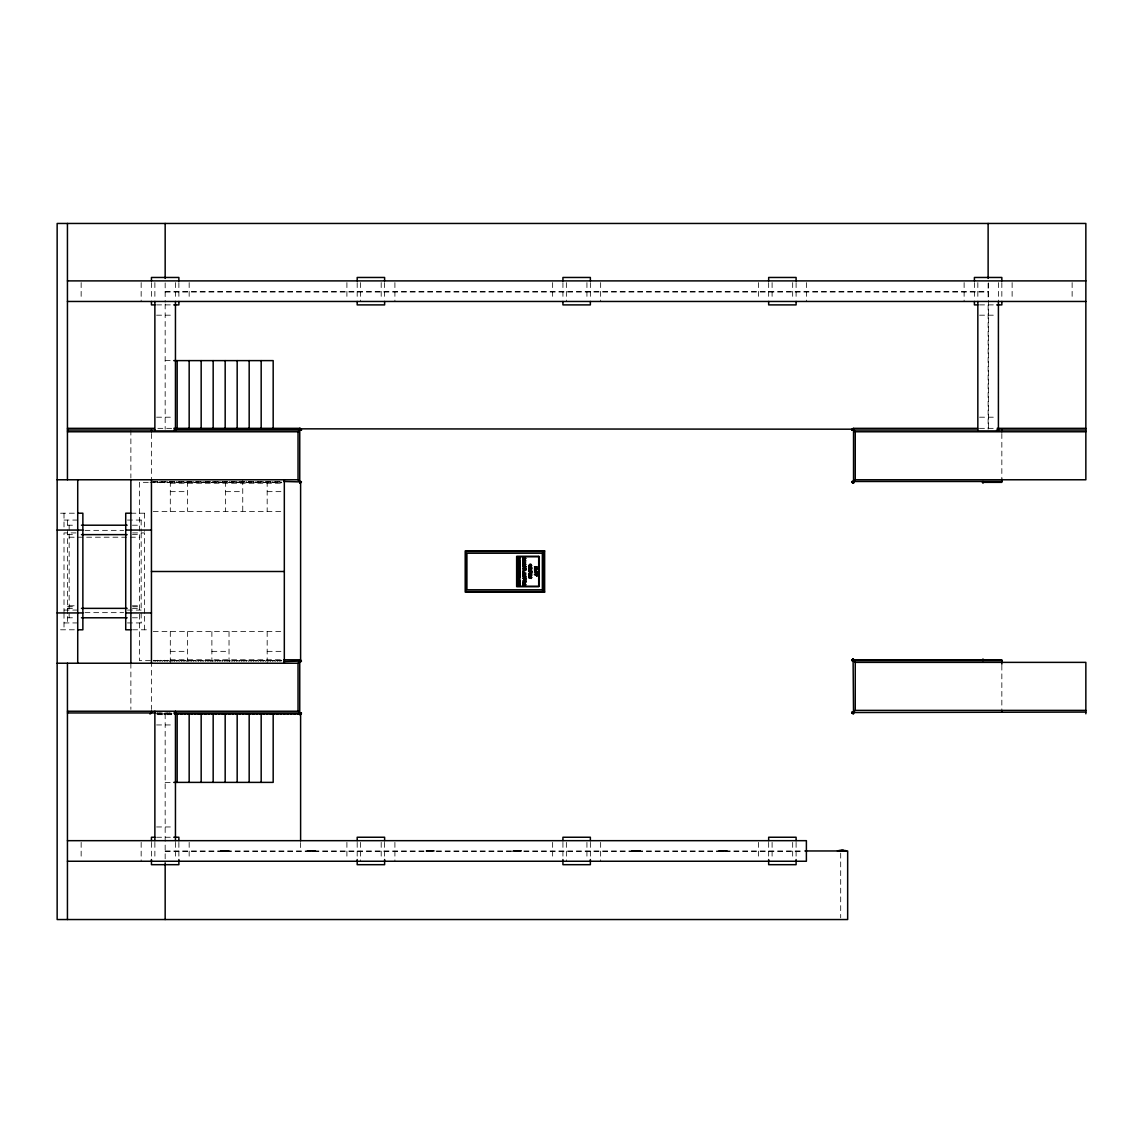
<?xml version="1.0" encoding="UTF-8"?>
<svg xmlns="http://www.w3.org/2000/svg" width="1143" height="1143" viewBox="0 0 1143 1143"><rect width="100%" height="100%" fill="white"/><g stroke="black" fill="none" stroke-linecap="round" stroke-linejoin="round"><path stroke-width="0.75" stroke-dasharray="5 3.75" d="M220.428 850.964L221.471 850.535L220.199 850.964M221.028 850.964L221.771 850.535M221.328 850.964L222.371 850.535M222.213 850.964L224.442 850.964M222.814 850.964L226.243 850.535L225.214 850.964M224.157 850.535L223.471 851.392M223.914 850.964L222.871 850.535L226.543 850.535L224.371 850.535L225.114 850.964M225.271 850.535L226.314 850.964L224.314 850.964L226.828 850.964M224.614 850.964L225.657 850.535M307.067 850.964L308.11 850.535M307.967 850.964L309.01 850.535L307.138 850.964M308.567 850.964L309.31 850.535M308.867 850.964L309.896 850.535M310.496 850.535L309.453 850.964L313.196 850.535L312.153 850.964M310.053 850.964L310.796 850.535M310.353 850.964L311.396 850.535L310.224 851.392M311.696 850.535L310.41 850.535M312.296 850.535L311.253 850.964L313.768 850.964L312.811 850.535M312.596 850.535L311.01 850.535M426.168 850.964L434.969 850.964M427.068 850.964L427.811 850.535M428.396 850.535L427.368 850.964L430.197 850.535M427.953 850.964L430.782 850.964L428.039 850.964M428.854 850.964L429.897 850.535M429.754 850.964L431.968 850.964M432.568 850.964L430.111 850.535M512.807 850.964L520.636 850.535M514.15 850.535L513.707 850.964M514.007 850.964L515.05 850.535L513.779 850.964M514.607 850.964L516.593 850.964M515.193 850.964L515.936 850.535M515.493 850.964L518.336 850.535M516.393 850.964L518.622 850.964M516.993 850.964L518.036 850.535L516.15 850.535M631.908 850.964L640.709 850.964M632.208 850.964L633.251 850.535L631.979 850.964M632.808 850.964L633.551 850.535M634.136 850.535L633.108 850.964L636.537 850.535L637.323 851.392M633.693 850.964L635.094 850.964M633.994 850.964L635.037 850.535L633.779 850.964M634.594 850.964L635.337 850.535M634.951 851.392L635.937 850.535M636.537 850.535L634.651 850.535M636.837 850.535L634.951 850.535L635.994 850.964M636.394 850.964L638.608 850.964M637.28 850.964L638.023 850.535L634.379 850.964M718.547 850.964L727.348 850.964M719.147 850.964L720.19 850.535L718.261 851.392M719.747 850.964L720.79 850.535L719.519 850.964M720.347 850.964L721.09 850.535L720.119 850.964M720.647 850.964L721.676 850.535L720.419 850.964M721.233 850.964L721.976 850.535M721.533 850.964L722.576 850.535M724.948 850.964L721.59 850.535M723.033 850.964L725.033 850.964M723.633 850.964L724.376 850.535M220.799 850.964L222.071 850.535M221.399 850.964L223.256 850.535M222.599 850.964L224.814 850.964M223.185 850.964L224.457 850.535M223.785 850.964L225.057 850.535M308.339 850.964L309.61 850.535M308.939 850.964L310.196 850.535M311.996 850.535L309.524 850.535L310.553 850.964M425.939 850.964L427.211 850.535M426.839 850.964L428.111 850.535M431.097 850.535L428.911 850.535M513.85 850.535L512.521 851.392M514.379 850.964L515.636 850.535M514.979 850.964L516.236 850.535M515.579 850.964L517.436 850.535M518.636 850.535L516.45 850.535M631.679 850.964L632.65 850.535M632.579 850.964L633.851 850.535M634.965 850.964L637.408 850.964M635.865 850.964L637.794 850.964M721.019 850.964L723.233 850.964M721.962 850.964L721.004 850.535L722.876 850.535M722.205 850.964L724.076 850.535M165.163 291.608L988.552 291.608M165.163 292.036L988.124 292.036M156.591 304.895L173.736 304.895M979.551 304.895L996.696 304.895M156.591 315.182L173.736 315.182M979.551 315.182L996.696 315.182M165.163 360.616L173.736 360.616M156.591 417.195L173.736 417.195M979.551 417.195L996.696 417.195M157.877 428.339L172.064 428.339M979.451 428.339L995.41 428.339M152.305 481.489L282.092 481.489M148.304 482.346L139.446 482.346L139.446 611.505M150.076 482.346L281.749 482.346M170.307 482.775L172.022 482.346M187.452 482.775L189.167 482.346M281.749 482.775L280.035 482.346M170.307 483.203L282.021 483.203M170.307 491.647L187.452 491.647M225.6 491.647L242.745 491.647M267.176 491.647L280.892 491.647M153.219 511.45L280.892 511.45M60.579 513.207L77.724 513.207M130.873 513.207L148.018 513.207M64.008 520.065L81.153 520.065M127.445 520.065L144.589 520.065M67.437 525.209L76.181 525.209M132.417 525.209L141.16 525.209M84.968 530.352L123.63 530.352M76.01 532.924L64.008 532.924L64.008 612.934M132.588 532.924L144.589 532.924L144.589 614.905M67.437 534.638L76.181 534.638M132.417 534.638L141.16 534.638M69.151 537.21L139.446 537.21M69.151 605.79L76.181 605.79M132.417 605.79L139.446 605.79M67.437 606.762L76.01 606.762M132.588 606.762L141.16 606.762M67.437 608.362L76.181 608.362M132.417 608.362L141.16 608.362M64.008 610.076L81.153 610.076M127.445 610.076L144.589 610.076M84.968 612.648L123.63 612.648M67.437 617.791L76.181 617.791M132.417 617.791L141.16 617.791M64.008 622.935L81.153 622.935M127.445 622.935L144.589 622.935M60.579 629.793L76.01 629.793M132.588 629.793L148.018 629.793M153.219 631.55L280.892 631.55M170.307 651.353L187.452 651.353M211.884 651.353L229.029 651.353M267.176 651.353L284.321 651.353M170.307 659.797L282.021 659.797M170.307 660.225L172.022 660.654M187.452 660.225L189.167 660.654M281.749 660.225L280.035 660.654M281.749 660.654L139.446 660.654L139.446 612.505M156.748 712.946L172.879 712.946M156.277 713.803L177.165 713.803M165.163 714.232L163.449 713.803M157.877 714.661L172.064 714.661M156.591 724.948L173.736 724.948M165.163 782.384L173.736 782.384M156.591 826.96L173.736 826.96M156.591 837.247L173.736 837.247M221.171 850.535L228.257 850.535M165.163 850.964L803.115 850.964M165.163 851.392L803.258 851.392M725.776 850.535L727.048 850.964L726.376 850.535M724.891 850.535L726.148 850.964M724.291 850.535L725.548 850.964L724.591 850.535M722.49 850.535L724.676 850.535L722.79 850.535M721.89 850.535L723.162 850.964M639.137 850.535L640.409 850.964L639.737 850.535M639.809 850.964L638.537 850.535L639.28 850.964M639.208 850.964L637.937 850.535L638.98 850.964M636.751 850.535L638.008 850.964M635.551 850.535L636.822 850.964L636.151 850.535M521.608 850.964L520.336 850.535L521.379 850.964M519.736 850.535L521.008 850.964M519.151 850.535L520.408 850.964L519.436 850.535M519.208 850.964L517.95 850.535L518.993 850.964M516.75 850.535L518.022 850.964L517.05 850.535M515.85 850.535L517.122 850.964M516.522 850.964L515.264 850.535L515.964 851.392M434.069 850.964L432.797 850.535L433.84 850.964M433.468 850.964L432.197 850.535L433.24 850.964M432.868 850.964L431.911 850.535L432.64 850.964M315.868 850.964L307.81 850.535L306.781 851.392M313.111 850.535L314.368 850.964M229.229 850.964L227.957 850.535L229 850.964M227.357 850.535L228.629 850.964M227.428 850.964L226.171 850.535L227.2 850.964M726.076 850.535L726.819 850.964M725.176 850.535L725.919 850.964M723.09 850.535L724.133 850.964M639.437 850.535L640.18 850.964M638.837 850.535L639.88 850.964M637.351 850.535L638.38 850.964M520.036 850.535L520.779 850.964M518.851 850.535L519.293 850.964M517.65 850.535L518.393 850.964M433.697 850.535L434.14 850.964M431.311 850.535L432.354 850.964M431.011 850.535L431.583 851.392M431.454 850.964L429.211 851.392M428.611 850.535L429.354 850.964M314.596 850.535L315.639 850.964L313.696 850.535L314.739 850.964M313.411 850.535L314.139 850.964M312.21 850.535L312.653 850.964M312.353 850.964L311.31 850.535L312.596 851.392M227.657 850.535L228.4 850.964M227.057 850.535L227.5 850.964M225.871 850.535L226.614 850.964M223.471 850.535L224.214 850.964M1072.134 282.607L1072.134 299.752M1012.126 282.607L1012.126 299.752M1001.84 282.607L1001.84 299.752M1001.84 433.54L1001.84 478.031M1001.84 665.112L1001.84 709.46M998.41 282.607L998.41 301.466M988.552 282.864L988.552 429.196M988.124 283.25L988.124 297.952M988.124 305.038L988.124 429.196M977.836 282.607L977.836 298.037M974.408 282.607L974.408 299.752M964.12 282.607L964.12 301.466M840.691 853.135L840.691 917.8M806.386 282.607L806.386 301.466M796.1 282.607L796.1 299.752M796.1 842.391L796.1 859.536M792.67 282.607L792.67 299.752M792.67 842.391L792.67 859.536M772.096 282.607L772.096 299.752M772.096 842.391L772.096 859.536M768.668 282.607L768.668 299.752M768.668 842.391L768.668 859.536M758.38 282.607L758.38 299.752M758.38 842.391L758.38 859.536M600.646 282.607L600.646 301.466M600.646 842.391L600.646 861.25M590.36 282.607L590.36 299.752M590.36 842.391L590.36 859.536M586.931 282.607L586.931 299.752M586.931 842.391L586.931 859.536M566.356 282.607L566.356 301.466M566.356 842.391L566.356 861.25M562.928 282.607L562.928 299.752M562.928 842.391L562.928 859.536M552.64 282.607L552.64 299.752M552.64 842.391L552.64 859.536M394.906 282.607L394.906 301.466M394.906 842.391L394.906 861.25M384.619 282.607L384.619 299.752M384.619 842.391L384.619 859.536M381.19 282.607L381.19 299.752M381.19 842.391L381.19 859.536M360.616 282.607L360.616 301.466M360.616 842.391L360.616 861.25M357.188 282.607L357.188 299.752M357.188 842.391L357.188 859.536M346.901 282.607L346.901 299.752M346.901 842.391L346.901 859.536M300.609 842.577L300.609 851.392M280.892 481.489L280.892 482.775M280.892 660.225L280.892 661.511M279.178 481.489L279.178 482.346M279.178 660.654L279.178 661.511M278.32 482.346L276.606 482.346M278.32 660.654L276.606 660.654M277.463 481.489L277.463 482.775M277.463 660.225L277.463 661.511M275.749 481.489L275.749 482.346M275.749 660.654L275.749 661.511M274.892 482.346L273.177 482.346M274.892 660.654L273.177 660.654M274.034 481.489L274.034 482.775M274.034 660.225L274.034 661.511M272.32 481.489L272.32 482.346M272.32 660.654L272.32 661.511M271.462 482.346L269.748 482.346M271.462 660.654L269.748 660.654M270.605 481.489L270.605 482.775M270.605 660.225L270.605 661.511M268.891 481.489L268.891 482.346M268.891 660.654L268.891 661.511M268.034 482.346L266.319 482.346M268.034 660.654L266.319 660.654M267.176 481.474L267.176 511.45M267.176 631.55L267.176 663.226M265.462 481.489L265.462 482.346M265.462 660.654L265.462 661.511M264.604 482.346L262.89 482.346M264.604 660.654L262.89 660.654M263.747 481.489L263.747 482.775M263.747 660.225L263.747 661.511M262.033 481.489L262.033 482.346M262.033 660.654L262.033 661.511M261.175 482.346L259.461 482.346M261.175 660.654L259.461 660.654M260.318 481.489L260.318 482.775M260.318 660.225L260.318 661.511M258.604 481.489L258.604 482.346M258.604 660.654L258.604 661.511M257.747 482.346L256.032 482.346M257.747 660.654L256.032 660.654M256.889 481.489L256.889 482.775M256.889 660.225L256.889 661.511M255.175 481.489L255.175 482.346M255.175 660.654L255.175 661.511M254.317 482.346L252.603 482.346M254.317 660.654L252.603 660.654M253.46 481.489L253.46 482.775M253.46 660.225L253.46 661.511M251.746 481.489L251.746 482.346M251.746 660.654L251.746 661.511M250.888 482.346L249.174 482.346M250.888 660.654L249.174 660.654M250.031 481.489L250.031 482.775M250.031 660.225L250.031 661.511M248.317 481.489L248.317 482.346M248.317 660.654L248.317 661.511M247.459 482.346L245.745 482.346M247.459 660.654L245.745 660.654M246.602 481.489L246.602 482.775M246.602 660.225L246.602 661.511M244.888 481.489L244.888 482.346M244.888 660.654L244.888 661.511M244.031 482.346L242.316 482.346M244.031 660.654L242.316 660.654M243.173 481.489L243.173 482.775M243.173 660.225L243.173 661.511M242.745 479.774L242.745 511.45M241.459 481.489L241.459 482.346M241.459 660.654L241.459 661.511M240.602 482.346L238.887 482.346M240.602 660.654L238.887 660.654M239.744 481.489L239.744 482.775M239.744 660.225L239.744 661.511M238.03 481.489L238.03 482.346M238.03 660.654L238.03 661.511M237.172 482.346L235.458 482.346M237.172 660.654L235.458 660.654M236.315 481.489L236.315 482.775M236.315 660.225L236.315 661.511M234.601 481.489L234.601 482.346M234.601 660.654L234.601 661.511M233.743 482.346L232.029 482.346M233.743 660.654L232.029 660.654M232.886 481.489L232.886 482.775M232.886 660.225L232.886 661.511M231.172 481.489L231.172 482.346M231.172 660.654L231.172 661.511M230.314 482.346L228.6 482.346M230.314 660.654L228.6 660.654M229.457 481.489L229.457 482.775M229.457 660.225L229.457 661.511M229.029 631.55L229.029 661.526M227.743 481.489L227.743 482.346M227.743 660.654L227.743 661.511M226.886 482.346L225.171 482.346M226.886 660.654L225.171 660.654M226.028 481.489L226.028 482.775M226.028 660.225L226.028 661.511M225.6 481.474L225.6 511.45M224.314 481.489L224.314 482.346M224.314 660.654L224.314 661.511M223.457 482.346L221.742 482.346M223.457 660.654L221.742 660.654M222.599 481.489L222.599 482.775M222.599 660.225L222.599 661.511M220.885 481.489L220.885 482.346M220.885 660.654L220.885 661.511M220.028 482.346L218.313 482.346M220.028 660.654L218.313 660.654M219.17 481.489L219.17 482.775M219.17 660.225L219.17 661.511M217.456 481.489L217.456 482.346M217.456 660.654L217.456 661.511M216.598 482.346L214.884 482.346M216.598 660.654L214.884 660.654M215.741 481.489L215.741 482.775M215.741 660.225L215.741 661.511M214.027 481.489L214.027 482.346M214.027 660.654L214.027 661.511M213.169 482.346L211.455 482.346M213.169 660.654L211.455 660.654M212.312 481.489L212.312 482.775M212.312 660.225L212.312 661.511M211.884 631.55L211.884 661.526M210.598 481.489L210.598 482.346M210.598 660.654L210.598 661.511M209.74 482.346L208.026 482.346M209.74 660.654L208.026 660.654M208.883 481.489L208.883 482.775M208.883 660.225L208.883 661.511M207.169 481.489L207.169 482.346M207.169 660.654L207.169 661.511M206.311 482.346L204.597 482.346M206.311 660.654L204.597 660.654M205.454 481.489L205.454 482.775M205.454 660.225L205.454 661.511M203.74 481.489L203.74 482.346M203.74 660.654L203.74 661.511M202.882 482.346L201.168 482.346M202.882 660.654L201.168 660.654M202.025 481.489L202.025 482.775M202.025 660.225L202.025 661.511M200.311 481.489L200.311 482.346M200.311 660.654L200.311 661.511M199.453 482.346L197.739 482.346M199.453 660.654L197.739 660.654M198.596 481.489L198.596 482.775M198.596 660.225L198.596 661.511M196.882 481.489L196.882 482.346M196.882 660.654L196.882 661.511M196.024 482.346L194.31 482.346M196.024 660.654L194.31 660.654M195.167 481.489L195.167 482.775M195.167 660.225L195.167 661.511M193.453 481.489L193.453 482.346M193.453 660.654L193.453 661.511M192.596 482.346L190.881 482.346M192.596 660.654L190.881 660.654M191.738 481.489L191.738 482.775M191.738 660.225L191.738 661.511M190.024 481.489L190.024 482.346M190.024 660.654L190.024 661.511M189.167 282.607L189.167 299.752M189.167 842.391L189.167 859.536M188.309 481.489L188.309 482.775M188.309 660.225L188.309 661.511M187.452 481.474L187.452 511.45M187.452 631.55L187.452 661.526M186.595 481.489L186.595 482.346M186.595 660.654L186.595 661.511M185.737 482.346L184.023 482.346M185.737 660.654L184.023 660.654M184.88 481.489L184.88 482.775M184.88 660.225L184.88 661.511M183.166 481.489L183.166 482.346M183.166 660.654L183.166 661.511M182.308 482.346L180.594 482.346M182.308 660.654L180.594 660.654M181.451 481.489L181.451 482.775M181.451 660.225L181.451 661.511M179.737 481.489L179.737 482.346M179.737 660.654L179.737 661.511M178.88 282.607L178.88 299.752M178.88 482.346L177.165 482.346M178.88 660.654L177.165 660.654M178.88 842.391L178.88 859.536M178.022 481.489L178.022 482.775M178.022 660.225L178.022 661.511M176.308 481.489L176.308 482.346M176.308 660.654L176.308 661.511M175.451 282.607L175.451 298.037M175.451 482.346L173.736 482.346M175.451 660.654L173.736 660.654M175.451 842.391L175.451 859.536M174.593 481.489L174.593 482.775M174.593 660.225L174.593 661.511M172.879 481.489L172.879 482.346M172.879 660.654L172.879 661.511M172.022 713.803L170.307 713.803M171.164 481.489L171.164 482.775M171.164 660.225L171.164 661.511M171.164 712.946L171.164 714.232M170.307 481.474L170.307 511.45M170.307 631.55L170.307 663.226M169.45 481.489L169.45 482.346M169.45 660.654L169.45 661.511M169.45 712.946L169.45 713.803M168.593 482.346L166.878 482.346M168.593 660.654L166.878 660.654M168.593 713.803L166.878 713.803M167.735 481.489L167.735 482.775M167.735 660.225L167.735 661.511M167.735 712.946L167.735 714.232M166.021 481.489L166.021 482.346M166.021 660.654L166.021 661.511M166.021 712.946L166.021 713.803M165.163 282.864L165.163 302.195M165.163 303.952L165.163 429.196M165.163 482.346L163.449 482.346M165.163 660.654L163.449 660.654M165.163 713.803L165.163 859.236M164.306 481.489L164.306 482.775M164.306 660.225L164.306 661.511M164.306 712.946L164.306 714.232M162.592 481.489L162.592 482.346M162.592 660.654L162.592 661.511M162.592 712.946L162.592 713.803M161.734 482.346L160.02 482.346M161.734 660.654L160.02 660.654M161.734 713.803L160.02 713.803M160.877 481.489L160.877 482.775M160.877 660.225L160.877 661.511M160.877 712.946L160.877 714.232M159.163 481.489L159.163 482.346M159.163 660.654L159.163 661.511M159.163 712.946L159.163 713.803M158.305 482.346L156.591 482.346M158.305 660.654L156.591 660.654M158.305 713.803L157.448 714.232L157.448 712.946M157.448 481.489L157.448 482.775M157.448 660.225L157.448 661.511M155.734 481.489L155.734 482.346M155.734 660.654L155.734 661.511M154.876 282.607L154.876 298.037M154.876 482.346L153.162 482.346M154.876 660.654L153.162 660.654M154.876 842.391L154.876 859.536M154.019 481.489L154.019 482.775M154.019 660.225L154.019 661.511M151.447 282.607L151.447 299.752M151.447 433.54L151.447 479.774M151.447 661.511L151.447 709.46M151.447 842.391L151.447 859.536M144.589 513.207L144.589 531.324M144.589 616.306L144.589 629.793M141.16 282.607L141.16 301.466M141.16 520.065L141.16 531.495M141.16 532.924L141.16 611.505M141.16 613.077L141.16 622.935M141.16 842.391L141.16 861.25M130.873 430.054L130.873 478.003M130.873 663.226L130.873 709.389M81.153 282.607L81.153 299.752M81.153 842.391L81.153 859.536M69.151 525.209L69.151 611.505M69.151 613.077L69.151 617.791M67.437 520.065L67.437 528.352M67.437 529.923L67.437 614.905M67.437 616.506L67.437 622.935M64.008 513.207L64.008 528.38M64.008 613.291L64.008 629.793M427.511 850.535L426.468 850.964L427.511 850.535M518.936 850.535L517.893 850.964L518.936 850.535M726.448 850.964L725.476 850.535L726.519 850.964"/><path stroke-width="1.5" d="M300.609 481.489L299.752 482.346M300.966 481.489L299.752 482.703M173.836 428.339L299.752 428.339L299.752 483.203L301.409 481.932L283.793 481.489M300.609 712.946L299.752 713.803L174.593 713.803L175.451 714.232M300.966 712.946L299.752 714.161M301.238 712.946L301.038 713.689M283.793 659.797L299.752 659.797L299.752 714.661L300.609 714.432L301.466 712.946L173.836 712.946M977.679 428.339L853.535 428.339L851.821 430.054L977.679 430.054M852.049 430.054L852.792 428.768M852.321 430.054L853.535 428.839M852.678 430.054L853.535 429.196M1085.85 712.089L851.878 712.532L853.535 713.803L853.092 658.997L851.821 660.654L1001.84 660.654M852.321 660.654L853.535 659.44M852.678 660.654L853.535 659.797M299.752 428.339L299.752 430.054L301.466 430.054L173.836 430.054M300.195 659.854L299.752 661.511L301.409 661.068L299.752 659.797M853.092 483.146L853.535 481.489L851.878 481.932L853.535 483.203L853.535 428.339M853.092 713.746L853.535 712.089L851.878 712.532M529.366 565.514C530.181 561.056 534.095 568.357 528.68 565.742M300.609 660.025L299.752 661.511L301.238 660.654M852.678 482.975L853.535 481.489L852.364 482.66M852.678 713.575L853.535 712.089L852.049 712.946M519.065 565.485L520.165 564.871M530.095 573.143L530.138 573.086A2.215 2.215 0 0 1 531.566 572.043L531.595 572.229A2.1 2.1 0 0 0 530.238 573.143M535.824 574.629L535.867 574.572A2.215 2.215 0 0 1 537.281 573.515L537.31 573.715A2.1 2.1 0 0 0 535.953 574.629M524.494 557.398L523.837 558.298L524.637 559.484L525.894 558.427L524.294 557.298M523.008 565.871L524.38 565.799C528.823 563.342 517.422 565.485 525.894 564.571L524.466 565.871M522.923 570.471L525.894 570.2L523.008 571.486M534.595 568.657L537.481 568.5L535.967 569.9M301.18 713.775L298.037 711.232L67.437 711.232M852.249 659.911L853.535 659.168M523.808 579.587L524.308 578.601M523.751 558.47L523.051 559.513L522.822 557.041L523.723 558.07M518.008 557.713L520.165 557.484L517.993 558.87M517.993 559.599L519.093 559.599M517.936 584.93L520.165 584.302L518.022 584.473M517.936 585.659L519.822 584.93M519.008 568.457L518.365 569.185L520.165 569.257L517.85 569.285M520.165 573.1L520.036 573.1A1.772 1.772 0 0 0 518.936 573.7L518.951 573.929A1.772 1.772 0 0 0 520.022 574.486L520.165 574.543M523.823 562.885L522.951 564.213L523.965 563.013M535.681 566.842L534.538 568.042L535.41 566.714C531.566 566.899 540.425 566.356 536.238 567.357M520.094 568.385C514.864 568.643 522.38 567.671 518.836 568.257M518.836 580.815L520.165 581.316L517.85 581.358L518.836 580.915M524.308 566.799L523.808 567.785L524.466 566.799M524.308 576.944L523.594 577.758M67.437 431.768L298.037 431.768L300.966 428.839L300.195 428.396M57.15 663.226L298.037 663.226L301.18 660.683M517.936 561.456L520.165 561.456M519.994 572.8L520.036 573.243A1.672 1.672 0 0 0 519.008 573.729M544.639 592.074L542.354 589.788L466.916 589.788L466.916 553.212L542.354 553.212L544.639 550.926L544.639 592.074L465.201 592.074L465.201 550.926L544.639 550.926M531.538 571.514L531.766 572.229M537.253 571.357L534.638 571.357M531.652 577.372L528.68 577.715L531.766 577.715M537.367 572.772L534.524 572.772M852.321 482.703L855.25 479.774L1085.85 479.774L1085.85 223.457L57.15 223.457L57.15 919.543L847.663 919.543L847.663 850.964L804.901 850.964M852.321 713.303L855.25 710.375L1085.85 710.375M523.751 579.43L524.466 578.601M524.466 576.243L522.822 576.243L524.38 576.058C528.809 573.757 517.393 575.686 525.894 574.829L524.466 576.129M535.967 569.714L537.024 568.657M517.85 560.484L520.165 560.256L518.022 560.413M518.022 575L520.079 574.858M518.465 570.086L517.85 569.443L518.036 570.786M530.052 569.843L528.68 571.014L529.866 569.843M524.508 559.213L525.537 558.327M525.809 579.915L523.694 580.53C521.637 580.087 523.894 581.687 525.894 581.487M520.022 578.215L517.993 578.044M524.651 563.528L525.466 562.77M300.795 713.989L299.752 714.432M518.908 581.516L518.022 581.344M518.993 571.514L520.165 570.7L519.179 571.514M519.136 570.614L519.894 570.143M301.238 429.196L299.752 430.054L300.609 428.568L301.409 429.611M837.648 850.964L846.22 850.964M838.248 850.964L839.291 850.535L837.419 850.964M838.848 850.964L839.591 850.535M842.491 850.535L843.534 850.964L839.148 850.964L841.662 850.964L840.691 850.535M840.777 850.535L839.734 850.964L843.463 850.535L841.591 850.535L842.634 850.964M840.334 850.964L841.077 850.535M840.634 850.964L841.677 850.535L840.405 850.964M841.977 850.535L840.391 850.535M842.577 850.535L841.534 850.964L844.048 850.964M838.619 850.964L839.876 850.535M842.805 850.964L843.763 850.535L842.191 850.535M852.707 428.625L853.535 430.054L851.878 429.611M518.008 562.456L520.165 562.485M518.008 573.9L520.165 573.929M518.008 567.457C523.851 567.342 514.421 564.885 519.922 566.799L517.85 567.142L518.722 568.1M518.079 564.685L519.951 565.028M299.752 483.146L299.752 481.489L301.409 481.932M518.951 581.358L519.808 581.358L518.836 581.344M67.437 280.892L1085.85 280.892M67.437 301.466L1085.85 301.466M154.876 304.895L151.447 304.895L151.447 301.466M173.736 304.895L178.88 304.895L178.88 301.466M977.836 304.895L974.408 304.895L974.408 301.466M996.696 304.895L1001.84 304.895L1001.84 301.466M173.736 360.616L273.177 360.616L273.177 429.196M67.437 428.339L154.334 428.339M997.182 428.339L1085.85 428.339M175.451 428.768L174.593 429.196M177.165 428.768L178.88 429.196M189.167 428.768L187.452 429.196M201.168 428.768L202.882 429.196M213.169 428.768L211.455 429.196M225.171 428.768L226.886 429.196M237.172 428.768L235.458 429.196M249.174 428.768L250.888 429.196M261.175 428.768L259.461 429.196M273.177 428.768L274.892 429.196M299.752 428.839L851.321 429.196M67.437 430.054L154.977 430.054M996.539 430.054L1085.85 430.054M852.321 428.839L855.25 431.768L1085.85 431.768M57.15 479.774L298.037 479.774L300.58 482.917L299.752 481.489L301.238 482.346M851.878 481.489L1001.84 481.489M982.308 482.346L1001.84 482.346L1001.84 478.803M77.724 513.207L82.867 513.207L82.867 629.793L77.724 629.793M130.873 513.207L125.73 513.207L125.73 629.793L130.873 629.793M81.453 525.209L127.144 525.209M57.15 530.066L82.867 530.066M125.73 530.066L151.447 530.066M81.453 534.638L127.144 534.638M517.85 558.956L520.165 558.784L519.022 559.67M517.85 561.199L520.036 561.799A1.672 1.672 0 0 0 519.008 562.285L518.951 562.27A1.772 1.772 0 0 1 520.022 561.713M520.036 563.099L520.036 562.956A1.672 1.672 0 0 1 519.008 562.47L518.951 562.485A1.772 1.772 0 0 0 520.022 563.042L520.165 563.099M520.165 565.442L517.85 565.685L520.165 565.671M528.68 565.914L531.766 567.299L530.509 568.357L529.623 567.342L528.68 568.071L529.509 567.099L528.68 565.342L531.581 565.514M520.165 566.085L519.065 565.656M525.894 568.457L522.822 568.085L525.737 568.457M520.022 569.185L517.85 569.628M524.208 568.371A2.915 2.915 0 0 0 525.794 569.443L525.894 569.385M518.965 569.585L520.165 570.2L518.036 570.671L518.736 571.514L517.85 570.771M524.037 568.385L524.094 568.457A3.043 3.043 0 0 0 525.751 569.571L525.894 569.614M536.053 569.9L534.41 569.9M151.447 571.5L284.321 571.5M520.165 571.486L517.85 571.486L520.165 571.7M531.766 571.4L528.68 571.4L531.538 571.629M517.85 572.972L520.165 572.972M523.851 573.457L522.822 573.457L523.865 573.186L522.822 572.143L525.894 573.186L522.822 574.286M531.595 574.343L531.595 574.343A2.1 2.1 0 0 1 530.238 573.429M537.367 574.915L534.41 574.558L537.481 574.972M517.85 575.272C524.108 576.129 514.279 577.129 519.922 576.143L518.008 575.486M529.48 576.744L531.124 578.458M518.893 577.644C522.151 577.629 517.265 576.172 519.808 577.186L517.85 577.186L519.794 577.329L518.893 577.672M517.85 578.929C521.679 578.887 517.85 579.672 518.722 580.773L517.85 579.901L519.922 579.544L518.008 578.887M525.809 579.801L525.823 581.373M519.165 580.458L520.094 581.058M517.85 581.001L520.165 581.058L517.85 581.201M517.85 582.144C523.265 582.001 515.022 584.13 519.922 582.744L518.008 582.087M518.893 584.087L519.794 583.773L517.85 583.616L519.808 583.616C517.293 582.559 522.151 584.202 518.893 584.102M517.85 584.759L520.165 584.759L519.022 585.659M81.453 608.362L127.144 608.362M57.15 612.934L82.867 612.934M125.73 612.934L151.447 612.934M81.453 617.791L127.144 617.791M852.678 659.797L1001.84 659.797L1001.84 664.197M283.793 661.511L301.409 661.068M852.321 659.44L855.25 662.369L1085.85 662.369L1085.85 713.803M67.437 712.946L154.977 712.946M149.733 713.803L150.59 713.803M177.165 714.232L178.88 713.803M189.167 714.232L187.452 713.803M201.168 714.232L202.882 713.803M213.169 714.232L211.455 713.803M225.171 714.232L226.886 713.803M237.172 714.232L235.458 713.803M249.174 714.232L250.888 713.803M261.175 714.232L259.461 713.803M273.177 714.232L274.892 713.803M173.736 782.384L273.177 782.384L273.177 713.803M154.876 837.247L151.447 837.247L151.447 840.676M173.736 837.247L178.88 837.247L178.88 840.676M67.437 840.676L806.386 840.676L806.386 861.25L67.437 861.25M853.535 482.346L852.678 481.489M853.535 482.703L852.321 481.489M853.535 482.975L852.492 482.532M299.752 428.568L300.495 428.768M299.752 429.196L300.609 430.054M853.535 712.946L852.678 712.089M853.535 713.303L852.321 712.089M299.752 660.025L300.795 660.468M299.752 660.297L300.966 661.511M299.752 660.654L300.609 661.511M531.595 574.543L531.566 574.543A2.215 2.215 0 0 1 530.138 573.5L530.138 573.5M851.878 660.211L853.535 660.654L853.092 658.997M301.409 713.389L299.752 712.946L300.195 714.604M845.177 850.535L846.449 850.964M845.849 850.964L843.977 850.535L845.02 850.964M843.391 850.535L844.648 850.964M852.049 429.196L853.535 430.054L852.678 428.568M852.049 659.797L853.535 660.654L852.678 659.168M844.877 850.535L845.92 850.964M843.677 850.535L844.42 850.964M844.12 850.964L841.291 850.535M840.091 850.535L840.834 850.964M301.238 713.803L299.752 712.946L300.609 714.432M519.179 571.657L520.165 572.486L518.993 571.657M529.866 569.614L528.68 568.442L530.052 569.614M852.492 713.132L852.049 712.089M300.795 429.011L301.238 430.054M300.609 429.196L300.966 430.054M524.566 563.528L524.137 562.77M535.41 570.614L535.853 571.357M536.196 571.586L536.839 572.329L535.195 570.614M529.68 576.744L530.123 577.486M530.909 578.344L530.466 577.601M535.824 574.915L535.867 574.972A2.215 2.215 0 0 0 537.281 576.015L537.31 576.029A2.1 2.1 0 0 1 535.953 574.915M301.038 660.768L301.238 661.511M1001.84 280.892L1001.84 277.463L974.408 277.463L974.408 280.892M1001.84 430.054L1001.84 431.768M1001.84 710.375L1001.84 712.089M998.41 301.466L998.41 430.911L977.836 430.911L977.836 301.466M988.124 223.457L988.124 278.435M982.98 481.489L982.98 483.203M982.98 658.939L982.98 660.654M855.25 431.768L855.25 479.774M855.25 662.369L855.25 710.375M796.1 280.892L796.1 277.463L768.668 277.463L768.668 280.892M796.1 301.466L796.1 304.895L768.668 304.895L768.668 301.466M796.1 840.676L796.1 837.247L768.668 837.247L768.668 840.676M796.1 859.536L796.1 864.68L768.668 864.68L768.668 859.536M590.36 280.892L590.36 277.463L562.928 277.463L562.928 280.892M590.36 301.466L590.36 304.895L562.928 304.895L562.928 301.466M590.36 840.676L590.36 837.247L562.928 837.247L562.928 840.676M590.36 859.536L590.36 864.68L562.928 864.68L562.928 859.536M542.354 553.212L542.354 589.788M520.036 574.543L520.036 574.4A1.672 1.672 0 0 1 519.008 573.915M384.619 280.892L384.619 277.463L357.188 277.463L357.188 280.892M384.619 301.466L384.619 304.895L357.188 304.895L357.188 301.466M384.619 840.676L384.619 837.247L357.188 837.247L357.188 840.676M384.619 859.536L384.619 864.68L357.188 864.68L357.188 859.536M300.609 482.346L300.609 660.654M300.609 713.803L300.609 840.805M298.894 429.196L297.18 429.196M298.894 713.803L297.18 713.803M298.037 431.768L298.037 479.774M298.037 663.226L298.037 711.232M295.466 429.196L293.751 429.196M295.466 713.803L293.751 713.803M292.036 429.196L290.322 429.196M292.036 713.803L290.322 713.803M288.608 429.196L286.893 429.196M288.608 713.803L286.893 713.803M285.178 429.196L283.464 429.196M285.178 713.803L283.464 713.803M284.321 479.774L284.321 663.226M281.749 429.196L280.035 429.196M281.749 713.803L280.035 713.803M278.32 429.196L276.606 429.196M278.32 713.803L276.606 713.803M271.462 429.196L269.748 429.196M271.462 713.803L269.748 713.803M268.034 429.196L266.319 429.196M268.034 713.803L266.319 713.803M264.604 429.196L262.89 429.196M264.604 713.803L262.89 713.803M261.175 360.616L261.175 429.196M261.175 713.803L261.175 782.384M257.747 429.196L256.032 429.196M257.747 713.803L256.032 713.803M254.317 429.196L252.603 429.196M254.317 713.803L252.603 713.803M249.174 360.616L249.174 429.196M249.174 713.803L249.174 782.384M247.459 429.196L245.745 429.196M247.459 713.803L245.745 713.803M244.031 429.196L242.316 429.196M244.031 713.803L242.316 713.803M240.602 429.196L238.887 429.196M240.602 713.803L238.887 713.803M237.172 360.616L237.172 429.196M237.172 713.803L237.172 782.384M233.743 429.196L232.029 429.196M233.743 713.803L232.029 713.803M230.314 429.196L228.6 429.196M230.314 713.803L228.6 713.803M225.171 360.616L225.171 429.196M225.171 713.803L225.171 782.384M223.457 429.196L221.742 429.196M223.457 713.803L221.742 713.803M220.028 429.196L218.313 429.196M220.028 713.803L218.313 713.803M216.598 429.196L214.884 429.196M216.598 713.803L214.884 713.803M213.169 360.616L213.169 429.196M213.169 713.803L213.169 782.384M209.74 429.196L208.026 429.196M209.74 713.803L208.026 713.803M206.311 429.196L204.597 429.196M206.311 713.803L204.597 713.803M201.168 360.616L201.168 429.196M201.168 713.803L201.168 782.384M199.453 429.196L197.739 429.196M199.453 713.803L197.739 713.803M196.024 429.196L194.31 429.196M196.024 713.803L194.31 713.803M192.596 429.196L190.881 429.196M192.596 713.803L190.881 713.803M189.167 360.616L189.167 429.196M189.167 713.803L189.167 782.384M185.737 429.196L184.023 429.196M185.737 713.803L184.023 713.803M182.308 429.196L180.594 429.196M182.308 713.803L180.594 713.803M178.88 280.892L178.88 277.463L151.447 277.463L151.447 280.892M178.88 859.536L178.88 864.68L151.447 864.68L151.447 859.536M177.165 360.616L177.165 429.196M177.165 713.803L177.165 782.384M175.451 301.466L175.451 430.911L154.876 430.911L154.876 301.466M175.451 711.232L175.451 840.676M165.163 223.457L165.163 278.435M165.163 862.794L165.163 919.543M154.876 711.232L154.876 840.676M151.447 430.054L151.447 431.768M151.447 479.774L151.447 663.226M151.447 711.232L151.447 712.946M130.873 479.774L130.873 663.226M77.724 479.774L77.724 663.226M67.437 223.457L67.437 479.774M67.437 663.226L67.437 919.543M530.352 566.271L530.381 568.085L531.409 567.214L530.352 566.271M530.152 574.429L529.595 575.215L528.68 574.172L528.923 576.644L529.623 575.615L530.509 576.629L531.766 575.558L530.323 574.286M530.352 574.529L530.381 576.343L531.409 575.472L530.352 574.529M524.294 583.587L523.723 584.359L522.822 583.33L523.051 585.802L523.751 584.759L524.637 585.773L525.894 584.702L524.294 583.587M524.494 583.673L524.508 585.487L525.537 584.616L524.494 583.673M524.251 580.273L524.466 581.158L524.251 580.273M518.936 563.128C515.322 564.085 522.765 564.013 518.936 563.128M525.894 566.785L524.937 567.714L525.709 566.799L522.822 566.471L525.894 566.785M525.894 576.929L524.937 577.858L525.709 576.944L522.822 576.615L525.894 576.929M525.894 578.601L524.937 579.515L525.709 578.601L522.822 578.287L525.894 578.601M524.208 582.559L523.48 583.201C520.579 581.144 528.695 581.558 524.78 583.201L524.208 582.559M525.423 582.301L524.266 582.444L525.423 582.301M531.766 568.328L528.68 569.9L531.766 571.129L530.438 569.843L531.766 569.9L530.438 569.614L531.766 568.328M523.023 562.885C522.894 561.256 528.352 563.728 524.094 563.013L523.023 562.885M524.123 582.444L523.037 582.287L524.123 582.444M523.851 561.17L522.822 562.199L525.894 560.899L522.822 559.856L523.865 560.899L522.822 561.17L523.851 561.17M518.879 571.657L517.85 572.414L518.736 571.657M528.895 573.429L531.766 573.086L528.895 573.429M543.496 551.497L465.772 551.497L465.772 591.502L543.496 591.502L543.496 551.497M538.924 556.398L516.636 556.398L516.636 586.602L538.924 586.602L538.924 556.398M538.696 556.627L516.865 556.627L516.865 586.373L538.696 586.373L538.696 556.627M524.337 569.114L523.108 569.1L524.337 569.114"/></g></svg>
